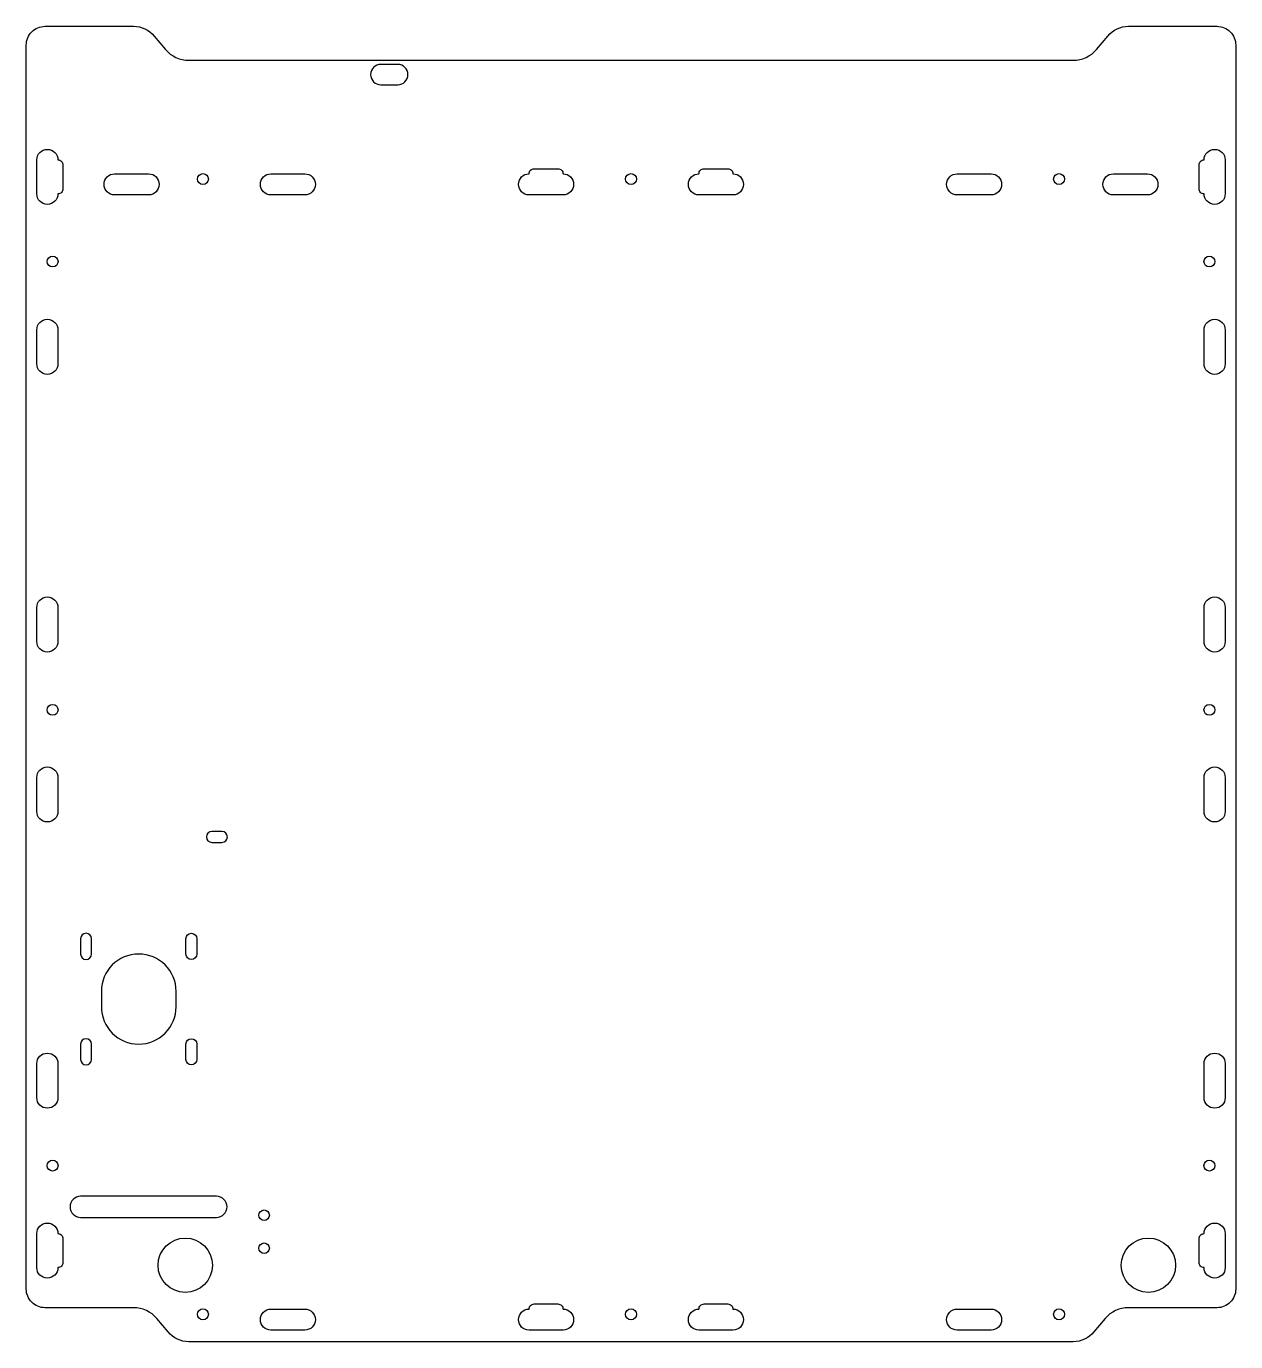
# Model space of a CAD drawing. Extents: x -178 to 178, y -194 to 194.
import ezdxf

# ---------------------------------------------------------------- set-up
doc = ezdxf.new("R2010")
doc.units = 0
doc.layers.get('0').update_dxf_attribs({"linetype": 'CONTINUOUS'})

msp = doc.modelspace()

# ---------------------------------------------------------------- linework, layer by layer
for points in [[(-130.15, -193.5, -0.221695), (-136.27, -190.64), (-139.57, -186.71, 0.221695), (-146.46, -183.5), (-172.5, -183.5, -0.414214), (-178, -178), (-178, 188, -0.414214), (-172.5, 193.5), (-146.46, 193.5, -0.221695), (-140.34, 190.64), (-137.04, 186.71, 0.221695), (-130.15, 183.5), (130.15, 183.5, 0.221695), (137.04, 186.71), (140.34, 190.64, -0.221695), (146.46, 193.5), (172.5, 193.5, -0.414214), (178, 188), (178, -178, -0.414214), (172.5, -183.5), (146.46, -183.5, 0.221695), (139.57, -186.71), (136.27, -190.64, -0.221695), (130.15, -193.5)], [(-73.65, 176.3), (-68.65, 176.3, 1), (-68.65, 182.3), (-73.65, 182.3, 1)], [(-174.9, 154.2, -1), (-168.7, 154.2, -0.414214), (-167.2, 152.7), (-167.2, 145.7, -0.414214), (-168.7, 144.2, -1), (-174.9, 144.2)], [(168.7, 154.2, -1), (174.9, 154.2), (174.9, 144.2, -1), (168.7, 144.2, -0.414214), (167.2, 145.7), (167.2, 152.7, -0.414214)], [(-30, 143.9, -1), (-30, 150.1, -0.414214), (-28.5, 151.6), (-21.5, 151.6, -0.414214), (-20, 150.1, -1), (-20, 143.9)], [(30, 150.1, -1), (30, 143.9), (20, 143.9, -1), (20, 150.1, -0.414214), (21.5, 151.6), (28.5, 151.6, -0.414214)], [(-142, 150.1, -1), (-142, 143.9), (-152, 143.9, -1), (-152, 150.1)], [(-96, 150.1, -1), (-96, 143.9), (-106, 143.9, -1), (-106, 150.1)], [(96, 143.9, -1), (96, 150.1), (106, 150.1, -1), (106, 143.9)], [(142, 143.9, -1), (142, 150.1), (152, 150.1, -1), (152, 143.9)], [(-174.9, 104.2, -1), (-168.7, 104.2), (-168.7, 94.2, -1), (-174.9, 94.2)], [(168.7, 104.2, -1), (174.9, 104.2), (174.9, 94.2, -1), (168.7, 94.2)], [(-174.9, 22.5, -1), (-168.7, 22.5), (-168.7, 12.5, -1), (-174.9, 12.5)], [(168.7, 22.5, -1), (174.9, 22.5), (174.9, 12.5, -1), (168.7, 12.5)], [(-174.9, -27.5, -1), (-168.7, -27.5), (-168.7, -37.5, -1), (-174.9, -37.5)], [(168.7, -27.5, -1), (174.9, -27.5), (174.9, -37.5, -1), (168.7, -37.5)], [(-120.4, -43.4), (-123.4, -43.4, 1), (-123.4, -46.6), (-120.4, -46.6, 1)], [(-162, -74.95), (-162, -79.45, 1), (-158.8, -79.45), (-158.8, -74.95, 1)], [(-127.8, -79.45, -1), (-131, -79.45), (-131, -74.95, -1), (-127.8, -74.95)], [(-155.9, -90.45), (-155.9, -94.95, 1), (-133.9, -94.95), (-133.9, -90.45, 1)], [(-158.8, -110.45), (-158.8, -105.95, 1), (-162, -105.95), (-162, -110.45, 1)], [(-127.8, -110.45, -1), (-131, -110.45), (-131, -105.95, -1), (-127.8, -105.95)], [(-174.9, -111.7, -1), (-168.7, -111.7), (-168.7, -121.7, -1), (-174.9, -121.7)], [(168.7, -111.7, -1), (174.9, -111.7), (174.9, -121.7, -1), (168.7, -121.7)], [(-122, -150.72), (-162, -150.72, 1), (-162, -156.92), (-122, -156.92, 1)], [(-174.9, -161.7, -1), (-168.7, -161.7, -0.414214), (-167.2, -163.2), (-167.2, -170.2, -0.414214), (-168.7, -171.7, -1), (-174.9, -171.7)], [(168.7, -161.7, -1), (174.9, -161.7), (174.9, -171.7, -1), (168.7, -171.7, -0.414214), (167.2, -170.2), (167.2, -163.2, -0.414214)], [(-106, -190.1, -1), (-106, -183.9), (-96, -183.9, -1), (-96, -190.1)], [(-30, -190.1, -1), (-30, -183.9, -0.414214), (-28.5, -182.4), (-21.5, -182.4, -0.414214), (-20, -183.9, -1), (-20, -190.1)], [(30, -183.9, -1), (30, -190.1), (20, -190.1, -1), (20, -183.9, -0.414214), (21.5, -182.4), (28.5, -182.4, -0.414214)], [(106, -183.9, -1), (106, -190.1), (96, -190.1, -1), (96, -183.9)]]:
    msp.add_lwpolyline(points, format="xyb", close=True)
for centre, radius in [((-126, 148.55), 1.6), ((0, 148.55), 1.6), ((126, 148.55), 1.6), ((-170.25, 124.3), 1.6), ((170.25, 124.3), 1.6), ((-170.25, -7.6), 1.6), ((170.25, -7.6), 1.6), ((-170.25, -141.7), 1.6), ((170.25, -141.7), 1.6), ((-108, -156.3), 1.55), ((-131.2, -171), 8), ((-108, -166), 1.55), ((152.3, -171), 8), ((-126, -185.45), 1.6), ((0, -185.45), 1.6), ((126, -185.45), 1.6)]:
    msp.add_circle(centre, radius)

doc.saveas('drawing.dxf')
